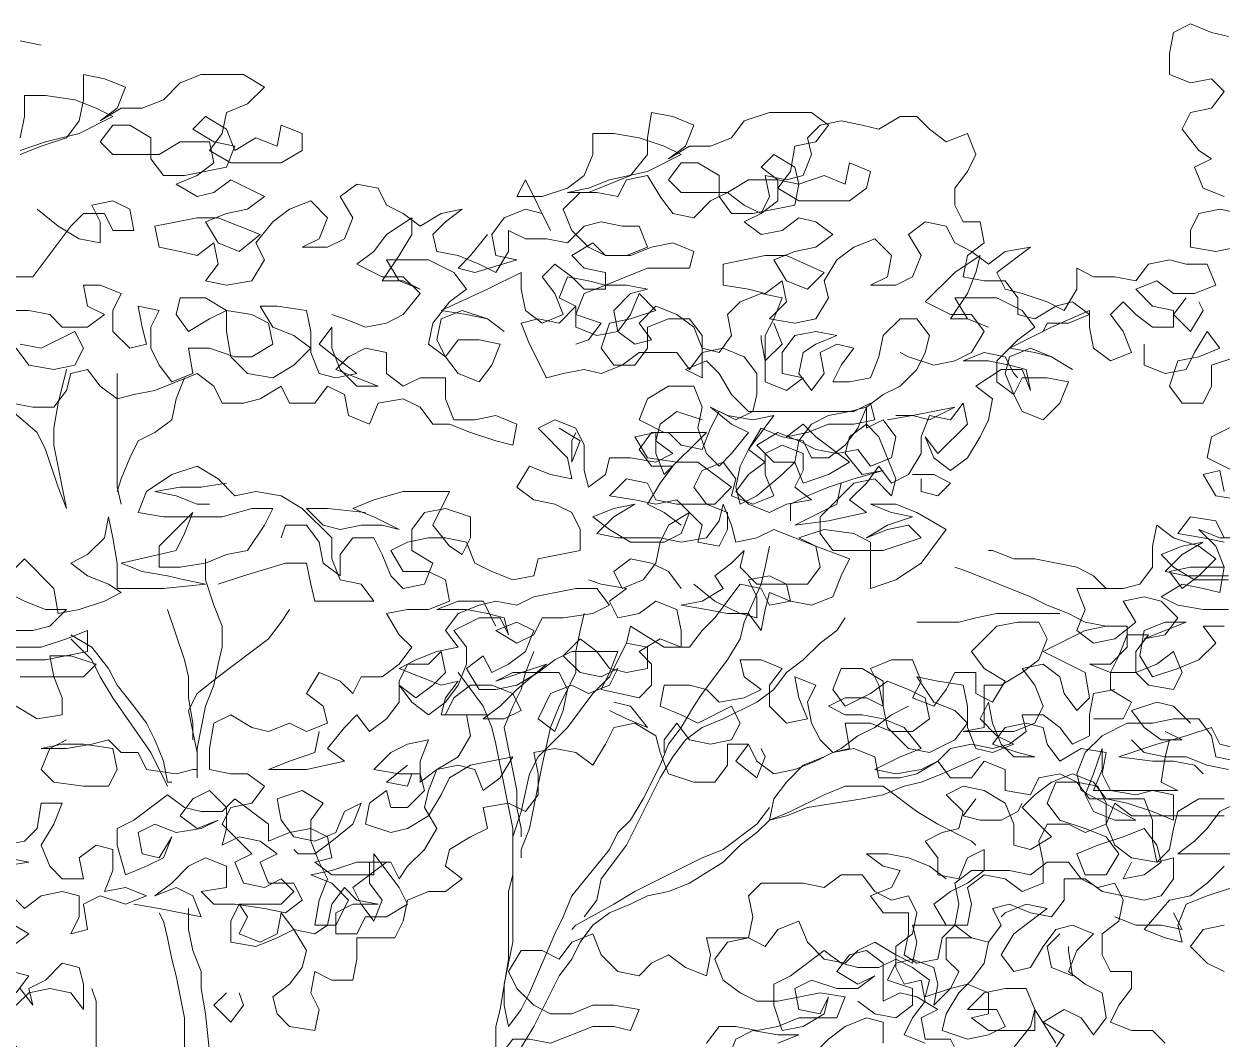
# Model space of a CAD drawing. Header units: millimetres. Extents: x 11446 to 37687, y -223 to 11932.
# Drawn here: x 21774 to 24808, y 8596 to 11165 of the extents above; entities that cross this region are included whole.
import ezdxf

# ---------------------------------------------------------------- set-up
doc = ezdxf.new("R2010")
doc.units = ezdxf.units.MM
doc.layers.add('A-VEG-___-___-EXI', color=250, linetype='Continuous', lineweight=25)

msp = doc.modelspace()

# ---------------------------------------------------------------- linework, layer by layer
at = {"layer": 'A-VEG-___-___-EXI', "color": 28, "lineweight": 15, "flags": 128}
for points in [[(24823.9, 11133), (24781.3, 11143.6), (24728, 11164.9), (24685.3, 11143.6), (24674.7, 11090.3), (24674.7, 11037), (24728, 11015.7), (24781.3, 11026.4), (24813.3, 10994.4), (24781.3, 10951.7), (24728, 10941.1), (24706.7, 10898.4), (24749.3, 10845.1), (24781.3, 10823.8), (24738.6, 10802.5), (24760, 10749.2), (24813.3, 10727.9)], [(21817.8, 11111.6), (21764.5, 11122.3)], [(21764.5, 10834.5), (21817.8, 10855.8), (21881.8, 10877.1), (21913.8, 10919.8), (21924.4, 10973.1), (21924.4, 11037), (21977.7, 11026.4), (22031, 11005), (22009.7, 10951.7), (21967.1, 10919.8), (22020.4, 10951.7), (22073.7, 10951.7), (22127, 10973.1), (22169.6, 11015.7), (22222.9, 11037), (22329.5, 11037), (22382.8, 11005), (22340.2, 10962.4), (22286.9, 10941.1), (22276.2, 10887.8), (22244.2, 10845.1), (22297.5, 10813.2), (22425.4, 10813.2), (22478.7, 10845.1), (22478.7, 10887.8), (22425.4, 10909.1), (22414.8, 10855.8), (22361.5, 10877.1), (22308.2, 10845.1), (22286.9, 10898.4), (22233.6, 10930.4), (22201.6, 10898.4), (22254.9, 10866.5), (22308.2, 10855.8), (22286.9, 10802.5), (22180.3, 10781.2), (22127, 10781.2), (22095, 10823.8), (22095, 10877.1), (22041.7, 10909.1), (21999.1, 10909.1), (21967.1, 10866.5), (21999.1, 10834.5), (22116.3, 10834.5), (22169.6, 10866.5), (22244.2, 10866.5), (22254.9, 10813.2), (22212.2, 10781.2), (22159, 10759.9), (22212.2, 10727.9), (22254.9, 10738.5), (22297.5, 10770.5), (22382.8, 10727.9), (22340.2, 10695.9), (22286.9, 10685.2), (22233.6, 10663.9), (22265.6, 10610.6), (22318.8, 10589.3), (22372.1, 10631.9), (22265.6, 10674.6), (22212.2, 10674.6), (22105.6, 10653.3), (22116.3, 10600), (22169.6, 10589.3), (22212.2, 10578.6), (22254.9, 10610.6), (22265.6, 10557.3), (22233.6, 10514.7), (22286.9, 10504), (22350.8, 10514.7), (22382.8, 10568), (22361.5, 10610.6), (22404.1, 10663.9), (22446.8, 10695.9), (22500.1, 10717.2), (22542.7, 10674.6), (22521.4, 10621.3), (22478.7, 10600), (22542.7, 10600), (22585.3, 10621.3), (22606.7, 10674.6), (22574.7, 10727.9), (22617.3, 10759.9), (22670.6, 10749.2), (22691.9, 10706.6), (22734.6, 10685.2), (22777.2, 10653.3), (22830.5, 10685.2), (22883.8, 10695.9), (22841.2, 10663.9), (22809.2, 10631.9), (22819.9, 10589.3), (22873.2, 10578.6), (22926.5, 10557.3), (22969.1, 10536), (23001.1, 10589.3), (23001.1, 10642.6), (23043.7, 10621.3), (23097, 10621.3), (23150.3, 10610.6), (23193, 10653.3), (23235.6, 10663.9), (23288.9, 10653.3), (23331.5, 10653.3), (23352.9, 10600), (23299.6, 10578.6), (23246.3, 10578.6), (23214.3, 10610.6), (23161, 10578.6), (23193, 10546.7), (23246.3, 10536), (23246.3, 10493.4), (23193, 10493.4), (23161, 10525.3), (23118.3, 10557.3), (23086.4, 10525.3), (23118.3, 10482.7), (23139.7, 10429.4), (23086.4, 10408.1), (23043.7, 10440.1), (23033.1, 10493.4), (23033.1, 10536), (22947.8, 10493.4), (22830.5, 10440.1), (22894.5, 10429.4), (22947.8, 10418.7), (22990.4, 10386.8), (22947.8, 10418.7), (22883.8, 10440.1), (22830.5, 10418.7), (22819.9, 10365.4), (22841.2, 10322.8), (22873.2, 10365.4), (22926.5, 10365.4), (22979.8, 10354.8), (22958.4, 10301.5), (22926.5, 10258.8), (22873.2, 10280.2), (22841.2, 10322.8), (22798.5, 10354.8), (22809.2, 10408.1), (22851.8, 10461.4), (22894.5, 10493.4), (22862.5, 10536), (22798.5, 10568), (22691.9, 10568), (22723.9, 10514.7), (22777.2, 10493.4), (22734.6, 10514.7), (22681.3, 10514.7), (22723.9, 10578.6), (22755.9, 10631.9), (22755.9, 10674.6), (22691.9, 10631.9), (22660, 10589.3), (22617.3, 10557.3), (22681.3, 10525.3), (22734.6, 10525.3), (22777.2, 10482.7), (22734.6, 10429.4), (22691.9, 10408.1), (22638.6, 10397.4), (22585.3, 10418.7), (22553.4, 10429.4)], [(21764.5, 10877.1), (21775.2, 10930.4), (21775.2, 10983.7), (21828.5, 10983.7), (21903.1, 10973.1), (21956.4, 10951.7), (21999.1, 10930.4), (21913.8, 10887.8), (21828.5, 10866.5), (21764.5, 10845.1)], [(22947.8, 10631.9), (22905.1, 10578.6), (22873.2, 10546.7), (22915.8, 10536), (23022.4, 10568), (22969.1, 10578.6), (22958.4, 10631.9), (22990.4, 10674.6), (23043.7, 10695.9), (23086.4, 10685.2), (23107.7, 10642.6), (23043.7, 10770.5), (23022.4, 10727.9), (23086.4, 10727.9), (23150.3, 10749.2), (23193, 10781.2), (23214.3, 10834.5), (23214.3, 10887.8), (23267.6, 10887.8), (23331.5, 10877.1), (23395.5, 10855.8), (23438.1, 10834.5), (23352.9, 10791.8), (23256.9, 10770.5), (23203.6, 10749.2), (23150.3, 10738.5), (23203.6, 10738.5), (23310.2, 10781.2), (23352.9, 10834.5), (23352.9, 10877.1), (23363.5, 10941.1), (23416.8, 10930.4), (23470.1, 10909.1), (23448.8, 10855.8), (23406.2, 10823.8), (23459.5, 10855.8), (23512.8, 10855.8), (23566.1, 10877.1), (23598, 10919.8), (23662, 10941.1), (23768.6, 10941.1), (23811.2, 10909.1), (23779.3, 10866.5), (23726, 10855.8), (23715.3, 10791.8), (23683.3, 10749.2), (23736.6, 10717.2), (23864.5, 10717.2), (23907.2, 10749.2), (23917.8, 10791.8), (23864.5, 10813.2), (23853.9, 10759.9), (23800.6, 10781.2), (23736.6, 10759.9), (23726, 10802.5), (23672.7, 10834.5), (23640.7, 10802.5), (23683.3, 10770.5), (23736.6, 10759.9), (23726, 10706.6), (23619.4, 10685.2), (23566.1, 10685.2), (23534.1, 10727.9), (23534.1, 10781.2), (23480.8, 10813.2), (23438.1, 10813.2), (23406.2, 10770.5), (23438.1, 10738.5), (23555.4, 10738.5), (23608.7, 10770.5), (23683.3, 10770.5), (23683.3, 10717.2), (23640.7, 10685.2), (23598, 10663.9), (23640.7, 10631.9), (23694, 10642.6), (23736.6, 10674.6), (23779.3, 10663.9), (23821.9, 10631.9), (23779.3, 10600), (23726, 10589.3), (23672.7, 10568), (23704.6, 10514.7), (23757.9, 10493.4), (23800.6, 10536), (23704.6, 10578.6), (23651.3, 10578.6), (23544.7, 10557.3), (23544.7, 10504), (23608.7, 10493.4), (23651.3, 10482.7), (23694, 10514.7), (23704.6, 10461.4), (23662, 10418.7), (23726, 10408.1), (23779.3, 10418.7), (23811.2, 10472), (23800.6, 10514.7), (23832.6, 10568), (23875.2, 10600), (23928.5, 10621.3), (23971.1, 10578.6), (23960.5, 10525.3), (23917.8, 10504), (23981.8, 10504), (24024.4, 10525.3), (24045.8, 10578.6), (24013.8, 10631.9), (24056.4, 10663.9), (24109.7, 10653.3), (24131, 10610.6), (24173.7, 10589.3), (24216.3, 10557.3), (24258.9, 10589.3), (24322.9, 10600), (24237.6, 10536), (24258.9, 10493.4), (24301.6, 10482.7), (24365.5, 10461.4), (24408.2, 10440.1), (24440.2, 10493.4), (24440.2, 10546.7), (24482.8, 10525.3), (24536.1, 10525.3), (24589.4, 10514.7), (24621.4, 10557.3), (24674.7, 10568), (24717.3, 10557.3), (24770.6, 10557.3), (24791.9, 10504), (24738.6, 10482.7), (24685.3, 10482.7), (24642.7, 10514.7), (24589.4, 10493.4), (24632, 10450.7), (24685.3, 10440.1), (24685.3, 10397.4), (24632, 10397.4), (24589.4, 10429.4), (24557.4, 10461.4), (24525.4, 10429.4), (24557.4, 10386.8), (24578.7, 10333.5), (24525.4, 10312.1), (24482.8, 10344.1), (24472.1, 10397.4), (24472.1, 10440.1), (24376.2, 10397.4), (24269.6, 10344.1), (24333.6, 10333.5), (24376.2, 10322.8), (24429.5, 10290.8), (24376.2, 10322.8), (24322.9, 10344.1), (24269.6, 10322.8), (24258.9, 10280.2), (24280.3, 10226.9), (24301.6, 10269.5), (24365.5, 10269.5), (24418.9, 10258.8), (24397.5, 10205.5), (24354.9, 10162.9), (24301.6, 10184.2), (24280.3, 10226.9), (24237.6, 10258.8), (24237.6, 10312.1), (24290.9, 10365.4), (24333.6, 10397.4), (24301.6, 10440.1), (24237.6, 10472), (24131, 10472), (24163, 10418.7), (24216.3, 10397.4), (24163, 10418.7), (24120.4, 10418.7), (24163, 10482.7), (24184.3, 10536), (24195, 10578.6), (24131, 10536), (24056.4, 10461.4), (24120.4, 10429.4), (24173.7, 10429.4), (24205.7, 10386.8), (24173.7, 10333.5), (24131, 10312.1), (24077.7, 10301.5), (24013.8, 10322.8), (23992.5, 10333.5)], [(23438.1, 9896.4), (23395.5, 9928.4), (23352.9, 9949.7), (23384.8, 10003), (23416.8, 10045.6), (23363.5, 10045.6), (23331.5, 10088.3), (23363.5, 10130.9), (23406.2, 10130.9), (23438.1, 10098.9), (23491.4, 10088.3), (23512.8, 10141.6), (23534.1, 10184.2), (23576.7, 10162.9), (23619.4, 10184.2), (23630, 10226.9), (23630, 10280.2), (23598, 10322.8), (23544.7, 10344.1), (23491.4, 10333.5), (23459.5, 10290.8), (23427.5, 10333.5), (23331.5, 10333.5), (23288.9, 10301.5), (23235.6, 10280.2), (23193, 10290.8), (23139.7, 10280.2), (23097, 10269.5), (23054.4, 10354.8), (23033.1, 10408.1), (23075.7, 10418.7), (23129, 10408.1), (23171.6, 10450.7), (23129, 10472), (23150.3, 10525.3), (23203.6, 10514.7), (23246.3, 10504), (23352.9, 10546.7), (23459.5, 10546.7), (23470.1, 10589.3), (23416.8, 10610.6), (23363.5, 10600), (23310.2, 10578.6), (23246.3, 10578.6), (23203.6, 10600), (23161, 10642.6), (23139.7, 10695.9), (23182.3, 10738.5), (23224.9, 10738.5), (23278.2, 10727.9), (23299.6, 10770.5), (23352.9, 10781.2), (23384.8, 10727.9), (23416.8, 10685.2), (23470.1, 10674.6), (23512.8, 10717.2), (23555.4, 10738.5), (23598, 10706.6), (23640.7, 10685.2), (23662, 10727.9), (23651.3, 10781.2), (23704.6, 10770.5), (23747.3, 10781.2), (23768.6, 10834.5), (23757.9, 10877.1), (23789.9, 10909.1), (23843.2, 10919.8), (23896.5, 10909.1), (23939.2, 10898.4), (23992.5, 10930.4), (24035.1, 10930.4), (24067.1, 10898.4), (24109.7, 10866.5), (24163, 10887.8), (24184.3, 10834.5), (24163, 10791.8), (24131, 10749.2), (24131, 10706.6), (24152.4, 10663.9), (24195, 10663.9), (24205.7, 10610.6), (24163, 10578.6), (24152.4, 10525.3), (24205.7, 10514.7), (24258.9, 10514.7), (24290.9, 10472), (24290.9, 10429.4), (24333.6, 10418.7), (24386.9, 10450.7), (24429.5, 10461.4), (24472.1, 10429.4), (24418.9, 10408.1), (24365.5, 10408.1), (24354.9, 10386.8)], [(21807.2, 10695.9), (21860.5, 10653.3), (21913.8, 10621.3), (21967.1, 10610.6), (21967.1, 10663.9), (21945.8, 10706.6), (21999.1, 10717.2), (22041.7, 10695.9), (22052.4, 10642.6), (21999.1, 10642.6), (21977.7, 10685.2), (21924.4, 10685.2), (21892.5, 10653.3), (21796.5, 10525.3), (21732.6, 10525.3)], [(24855.9, 10685.2), (24802.6, 10695.9), (24749.3, 10685.2), (24728, 10642.6), (24728, 10600), (24791.9, 10589.3), (24845.2, 10600)], [(21743.2, 10205.5), (21796.5, 10194.9), (21849.8, 10194.9), (21881.8, 10237.5), (21892.5, 10280.2), (21935.1, 10290.8), (21967.1, 10248.2), (22009.7, 10216.2), (22052.4, 10226.9), (22105.6, 10237.5), (22212.2, 10280.2), (22254.9, 10248.2), (22276.2, 10205.5), (22329.5, 10205.5), (22372.1, 10216.2), (22425.4, 10248.2), (22446.8, 10205.5), (22510.7, 10205.5), (22542.7, 10248.2), (22585.3, 10226.9), (22596, 10173.6), (22649.3, 10152.2), (22670.6, 10205.5), (22734.6, 10216.2), (22777.2, 10194.9), (22809.2, 10152.2), (22851.8, 10152.2), (22905.1, 10130.9), (22969.1, 10109.6), (23011.7, 10098.9), (23022.4, 10152.2), (22969.1, 10173.6), (22915.8, 10162.9), (22862.5, 10162.9), (22841.2, 10216.2), (22841.2, 10269.5), (22777.2, 10269.5), (22734.6, 10248.2), (22691.9, 10280.2), (22691.9, 10333.5), (22638.6, 10344.1), (22596, 10322.8), (22564, 10290.8), (22670.6, 10248.2), (22617.3, 10248.2), (22574.7, 10290.8), (22553.4, 10344.1), (22553.4, 10397.4), (22521.4, 10354.8), (22574.7, 10312.1), (22617.3, 10280.2), (22564, 10269.5), (22521.4, 10280.2), (22500.1, 10333.5), (22500.1, 10386.8), (22489.4, 10440.1), (22414.8, 10450.7), (22372.1, 10450.7), (22404.1, 10397.4), (22457.4, 10376.1), (22500.1, 10344.1), (22457.4, 10301.5), (22404.1, 10269.5), (22340.2, 10280.2), (22297.5, 10322.8), (22286.9, 10386.8), (22286.9, 10440.1), (22233.6, 10472), (22169.6, 10472), (22159, 10429.4), (22190.9, 10386.8), (22244.2, 10418.7), (22286.9, 10440.1), (22350.8, 10429.4), (22393.5, 10408.1), (22404.1, 10354.8), (22350.8, 10322.8), (22308.2, 10322.8), (22244.2, 10344.1), (22190.9, 10344.1), (22201.6, 10280.2), (22148.3, 10258.8), (22116.3, 10301.5), (22095, 10344.1), (22095, 10397.4), (22116.3, 10440.1), (22063, 10450.7), (22073.7, 10397.4), (22084.3, 10354.8), (22041.7, 10344.1), (21999.1, 10386.8), (21999.1, 10440.1), (22020.4, 10482.7), (21967.1, 10504), (21924.4, 10504), (21935.1, 10450.7), (21977.7, 10429.4), (21935.1, 10397.4), (21871.1, 10397.4), (21839.2, 10429.4), (21785.9, 10440.1), (21721.9, 10440.1)], [(23438.1, 9736.5), (23406.2, 9779.2), (23363.5, 9800.5), (23310.2, 9811.1), (23267.6, 9779.2), (23288.9, 9736.5), (23342.2, 9757.8), (23374.2, 9800.5), (23384.8, 9853.8), (23406.2, 9896.4), (23459.5, 9928.4), (23491.4, 9896.4), (23480.8, 9853.8), (23534.1, 9843.1), (23555.4, 9885.7), (23555.4, 9928.4), (23502.1, 9949.7), (23470.1, 9992.3), (23491.4, 10035), (23544.7, 10056.3), (23576.7, 10013.7), (23566.1, 9971), (23619.4, 9949.7), (23672.7, 9971), (23651.3, 10024.3), (23651.3, 10077.6), (23694, 10098.9), (23747.3, 10077.6), (23747.3, 10035), (23726, 9992.3), (23768.6, 9960.4), (23704.6, 9949.7), (23662, 9928.4), (23608.7, 9949.7), (23576.7, 9981.7), (23608.7, 10024.3), (23651.3, 10056.3), (23608.7, 10088.3), (23640.7, 10141.6), (23694, 10120.3), (23747.3, 10109.6), (23768.6, 10067), (23811.2, 10067), (23853.9, 10098.9), (23885.9, 10141.6), (23907.2, 10194.9), (23864.5, 10184.2), (23811.2, 10173.6), (23768.6, 10152.2), (23736.6, 10109.6), (23779.3, 10088.3), (23832.6, 10077.6), (23885.9, 10088.3), (23917.8, 10045.6), (23971.1, 10067), (23981.8, 10120.3), (23949.8, 10162.9), (23907.2, 10141.6), (23907.2, 10194.9), (23949.8, 10226.9), (23992.5, 10248.2), (24035.1, 10290.8), (24056.4, 10333.5), (24067.1, 10376.1), (24035.1, 10418.7), (23992.5, 10418.7), (23949.8, 10376.1), (23939.2, 10322.8), (23917.8, 10269.5), (23864.5, 10258.8), (23821.9, 10258.8), (23843.2, 10301.5), (23875.2, 10344.1), (23832.6, 10354.8), (23789.9, 10333.5), (23800.6, 10280.2), (23768.6, 10237.5), (23736.6, 10280.2), (23747.3, 10333.5), (23779.3, 10354.8), (23832.6, 10376.1), (23779.3, 10386.8), (23726, 10376.1), (23694, 10333.5), (23694, 10280.2), (23747.3, 10269.5), (23704.6, 10237.5), (23651.3, 10258.8), (23651.3, 10376.1), (23672.7, 10418.7), (23694, 10472), (23640.7, 10482.7), (23587.4, 10461.4), (23555.4, 10429.4), (23566.1, 10376.1), (23534.1, 10333.5), (23491.4, 10344.1), (23470.1, 10397.4), (23427.5, 10429.4), (23374.2, 10450.7), (23331.5, 10408.1), (23363.5, 10365.4), (23320.9, 10354.8), (23278.2, 10386.8), (23267.6, 10440.1), (23310.2, 10482.7), (23352.9, 10493.4), (23299.6, 10504), (23246.3, 10504), (23193, 10482.7), (23171.6, 10429.4), (23235.6, 10408.1), (23203.6, 10365.4), (23171.6, 10354.8)], [(23171.6, 10450.7), (23171.6, 10397.4), (23224.9, 10376.1), (23278.2, 10386.8), (23310.2, 10429.4), (23331.5, 10482.7), (23374.2, 10440.1), (23310.2, 10418.7), (23256.9, 10408.1), (23235.6, 10344.1), (23267.6, 10301.5), (23320.9, 10301.5), (23352.9, 10344.1), (23352.9, 10397.4), (23406.2, 10418.7), (23459.5, 10418.7), (23491.4, 10376.1), (23491.4, 10269.5), (23448.8, 10290.8), (23502.1, 10312.1), (23534.1, 10280.2), (23566.1, 10226.9), (23608.7, 10184.2), (23875.2, 10184.2), (23917.8, 10205.5), (23928.5, 10162.9), (23875.2, 10152.2), (23811.2, 10152.2), (23757.9, 10130.9), (23704.6, 10120.3), (23747.3, 10152.2), (23779.3, 10120.3), (23864.5, 10056.3), (23811.2, 10024.3), (23747.3, 10003), (23726, 10056.3), (23736.6, 10109.6), (23683.3, 10130.9), (23630, 10098.9), (23672.7, 10056.3), (23726, 10056.3), (23694, 10024.3), (23630, 9971), (23587.4, 9949.7), (23576.7, 9992.3), (23587.4, 10045.6), (23608.7, 10088.3), (23672.7, 10173.6), (23619.4, 10162.9), (23555.4, 10173.6), (23512.8, 10194.9), (23566.1, 10152.2), (23608.7, 10130.9), (23566.1, 10077.6), (23534.1, 10045.6), (23502.1, 10077.6), (23480.8, 10141.6), (23491.4, 10194.9), (23470.1, 10248.2), (23406.2, 10248.2), (23352.9, 10216.2), (23331.5, 10162.9), (23395.5, 10130.9), (23502.1, 10130.9), (23395.5, 10024.3), (23374.2, 10077.6), (23374.2, 10130.9), (23320.9, 10120.3), (23352.9, 10067), (23427.5, 10056.3), (23480.8, 10056.3), (23566.1, 9992.3), (23523.4, 9949.7), (23427.5, 9949.7), (23374.2, 9960.4), (23352.9, 10003), (23299.6, 10013.7), (23256.9, 9971), (23320.9, 9960.4), (23374.2, 9949.7), (23427.5, 9960.4), (23459.5, 9928.4), (23438.1, 9875.1), (23395.5, 9853.8), (23310.2, 9853.8), (23256.9, 9885.7), (23214.3, 9917.7), (23267.6, 9939), (23320.9, 9949.7), (23267.6, 9917.7), (23224.9, 9875.1), (23278.2, 9864.4), (23384.8, 9864.4), (23438.1, 9853.8), (23502.1, 9864.4), (23534.1, 9907.1), (23544.7, 9949.7), (23566.1, 9896.4), (23576.7, 9853.8), (23630, 9864.4), (23672.7, 9885.7), (23779.3, 9843.1), (23789.9, 9789.8), (23757.9, 9747.2), (23630, 9747.2), (23587.4, 9789.8), (23598, 9832.4), (23566.1, 9800.5), (23523.4, 9768.5), (23544.7, 9736.5), (23491.4, 9704.5), (23438.1, 9693.9), (23502.1, 9683.2), (23555.4, 9672.6), (23608.7, 9672.6), (23640.7, 9629.9), (23651.3, 9683.2), (23662, 9725.9), (23715.3, 9704.5), (23768.6, 9693.9), (23821.9, 9715.2), (23843.2, 9768.5), (23864.5, 9811.1), (23779.3, 9843.1), (23736.6, 9864.4), (23800.6, 9885.7), (23875.2, 9875.1), (23917.8, 9853.8), (23917.8, 9736.5), (23981.8, 9757.8), (24045.8, 9800.5), (24109.7, 9885.7), (24035.1, 9928.4), (23981.8, 9949.7), (23917.8, 9949.7), (23971.1, 9928.4), (24024.4, 9917.7), (23960.5, 9896.4), (23907.2, 9864.4), (23960.5, 9885.7), (24013.8, 9896.4), (24045.8, 9864.4), (23949.8, 9832.4), (23821.9, 9832.4), (23789.9, 9875.1), (23789.9, 9917.7), (23875.2, 10003), (23928.5, 10013.7), (23971.1, 9971), (23981.8, 10013.7), (23939.2, 10120.3), (23907.2, 10152.2), (23864.5, 10120.3), (23853.9, 10077.6), (23896.5, 10024.3), (23949.8, 10035), (23875.2, 10013.7), (23811.2, 9992.3), (23757.9, 9971), (23715.3, 9949.7), (23715.3, 9907.1)], [(24717.3, 10472), (24685.3, 10429.4), (24728, 10386.8), (24760, 10440.1), (24749.3, 10461.4)], [(23672.7, 10408.1), (23694, 10354.8), (23651.3, 10312.1), (23640.7, 10365.4), (23640.7, 10376.1)], [(21764.5, 10354.8), (21817.8, 10344.1), (21903.1, 10386.8), (21924.4, 10344.1), (21903.1, 10301.5), (21849.8, 10290.8), (21785.9, 10301.5), (21753.9, 10344.1)], [(24610.7, 10354.8), (24610.7, 10301.5), (24664, 10280.2), (24717.3, 10290.8), (24738.6, 10333.5), (24770.6, 10386.8), (24802.6, 10344.1), (24749.3, 10322.8), (24696, 10312.1), (24674.7, 10248.2), (24706.7, 10205.5), (24760, 10205.5), (24781.3, 10248.2), (24781.3, 10301.5), (24845.2, 10322.8)], [(23843.2, 10003), (23832.6, 9949.7), (23726, 9896.4), (23811.2, 9907.1), (23907.2, 9928.4), (23864.5, 9960.4), (23907.2, 10003), (23939.2, 10045.6), (23971.1, 10003), (24013.8, 10024.3), (24045.8, 10077.6), (24045.8, 10120.3), (24067.1, 10173.6), (24120.4, 10162.9), (24152.4, 10205.5), (24163, 10152.2), (24088.4, 10077.6), (24056.4, 10120.3), (24077.7, 10067), (24120.4, 10035), (24163, 10067), (24195, 10120.3), (24216.3, 10162.9), (24227, 10216.2), (24184.3, 10248.2), (24248.3, 10290.8), (24301.6, 10290.8), (24322.9, 10237.5), (24312.3, 10290.8), (24269.6, 10301.5), (24216.3, 10312.1), (24152.4, 10312.1), (24205.7, 10333.5), (24258.9, 10322.8), (24280.3, 10280.2), (24290.9, 10269.5)], [(21647.3, 10269.5), (21689.9, 10226.9), (21732.6, 10194.9), (21807.2, 10130.9), (21828.5, 10088.3), (21860.5, 9992.3), (21881.8, 9939), (21849.8, 10098.9), (21849.8, 10141.6), (21860.5, 10205.5), (21881.8, 10290.8)], [(22009.7, 10280.2), (22009.7, 9992.3), (22020.4, 9949.7)], [(22180.3, 10269.5), (22159, 10216.2), (22148.3, 10162.9), (22105.6, 10130.9), (22063, 10109.6), (22041.7, 10067), (22020.4, 10013.7), (22009.7, 9981.7)], [(23960.5, 10162.9), (24024.4, 10173.6), (24131, 10194.9), (24067.1, 10162.9), (24024.4, 10173.6), (23981.8, 10173.6)], [(23491.4, 10162.9), (23427.5, 10184.2), (23384.8, 10152.2), (23374.2, 10109.6), (23416.8, 10077.6), (23374.2, 10056.3), (23310.2, 10067), (23256.9, 10067), (23246.3, 10024.3), (23203.6, 9992.3), (23193, 10035), (23193, 10098.9), (23171.6, 10141.6), (23118.3, 10162.9), (23075.7, 10141.6), (23150.3, 10067), (23161, 10013.7), (23107.7, 10024.3), (23054.4, 10045.6), (23022.4, 9992.3), (23065, 9960.4), (23118.3, 9949.7), (23161, 9928.4), (23182.3, 9885.7), (23182.3, 9832.4), (23075.7, 9811.1), (23065, 9768.5), (23011.7, 9757.8), (22958.4, 9779.2), (22915.8, 9800.5), (22894.5, 9853.8), (22841.2, 9864.4), (22798.5, 9864.4), (22745.2, 9853.8), (22702.6, 9832.4), (22734.6, 9779.2), (22798.5, 9779.2), (22841.2, 9757.8), (22851.8, 9704.5), (22798.5, 9683.2), (22745.2, 9683.2), (22691.9, 9672.6), (22723.9, 9619.3), (22755.9, 9587.3), (22723.9, 9544.6), (22681.3, 9512.7), (22628, 9512.7), (22606.7, 9470), (22574.7, 9502), (22521.4, 9523.3), (22489.4, 9470), (22532, 9438), (22542.7, 9395.4), (22489.4, 9374.1), (22446.8, 9395.4), (22393.5, 9374.1), (22350.8, 9384.7), (22297.5, 9416.7), (22254.9, 9395.4), (22244.2, 9331.4), (22244.2, 9278.1), (22297.5, 9267.5), (22340.2, 9267.5), (22382.8, 9235.5), (22350.8, 9192.9), (22297.5, 9182.2), (22276.2, 9139.6), (22350.8, 9064.9), (22308.2, 9043.6), (22329.5, 8990.3), (22382.8, 8979.7), (22425.4, 9001), (22457.4, 8969), (22425.4, 8937), (22318.8, 8937), (22297.5, 8894.4), (22297.5, 8841.1), (22361.5, 8830.4), (22414.8, 8851.7), (22457.4, 8873.1), (22489.4, 8819.8), (22478.7, 8777.1), (22446.8, 8734.5), (22404.1, 8702.5), (22414.8, 8659.9), (22446.8, 8627.9), (22510.7, 8617.2), (22521.4, 8670.5), (22500.1, 8713.2), (22510.7, 8766.5), (22553.4, 8745.1), (22606.7, 8745.1), (22617.3, 8798.4), (22617.3, 8851.7), (22713.3, 8851.7), (22734.6, 8894.4), (22745.2, 8947.7), (22798.5, 8969), (22841.2, 8969), (22883.8, 9001), (22841.2, 9033), (22851.8, 9075.6), (22905.1, 9107.6), (22947.8, 9128.9), (22937.1, 9182.2), (23001.1, 9192.9), (23043.7, 9171.5), (23075.7, 9214.2), (23075.7, 9267.5), (23065, 9320.8), (23118.3, 9331.4), (23171.6, 9320.8), (23214.3, 9288.8), (23246.3, 9342.1), (23267.6, 9384.7), (23320.9, 9395.4), (23374.2, 9363.4), (23384.8, 9320.8), (23406.2, 9267.5), (23470.1, 9246.2), (23523.4, 9246.2), (23555.4, 9288.8), (23555.4, 9342.1), (23608.7, 9342.1), (23630, 9299.5), (23672.7, 9267.5), (23726, 9278.1), (23779.3, 9299.5), (23821.9, 9320.8), (23875.2, 9331.4), (23928.5, 9310.1), (23939.2, 9256.8), (23992.5, 9256.8), (24035.1, 9267.5), (24088.4, 9299.5), (24120.4, 9256.8), (24173.7, 9256.8), (24205.7, 9299.5), (24258.9, 9278.1), (24258.9, 9224.8), (24322.9, 9214.2), (24344.2, 9256.8), (24397.5, 9267.5), (24440.2, 9246.2), (24472.1, 9203.5), (24514.8, 9203.5), (24568.1, 9192.9), (24632, 9171.5), (24685.3, 9150.2), (24685.3, 9214.2), (24632, 9224.8), (24589.4, 9214.2), (24525.4, 9224.8), (24504.1, 9267.5), (24514.8, 9320.8), (24450.8, 9331.4), (24397.5, 9299.5), (24365.5, 9342.1), (24354.9, 9384.7), (24312.3, 9395.4), (24258.9, 9384.7), (24227, 9342.1), (24290.9, 9320.8), (24333.6, 9310.1), (24280.3, 9310.1), (24248.3, 9342.1), (24227, 9395.4), (24216.3, 9448.7), (24195, 9406.1), (24237.6, 9363.4), (24280.3, 9342.1), (24227, 9320.8), (24184.3, 9331.4), (24163, 9384.7), (24163, 9438), (24152.4, 9491.3), (24088.4, 9502), (24035.1, 9512.7), (24077.7, 9448.7), (24131, 9427.4), (24163, 9395.4), (24131, 9352.8), (24067.1, 9320.8), (24013.8, 9331.4), (23960.5, 9384.7), (23949.8, 9438), (23949.8, 9502), (23896.5, 9534), (23843.2, 9534), (23821.9, 9480.7), (23853.9, 9438), (23917.8, 9470), (23960.5, 9502), (24013.8, 9480.7), (24056.4, 9459.4), (24067.1, 9406.1), (24024.4, 9374.1), (23971.1, 9374.1), (23917.8, 9395.4), (23853.9, 9395.4), (23864.5, 9331.4), (23821.9, 9320.8), (23789.9, 9352.8), (23768.6, 9395.4), (23757.9, 9448.7), (23779.3, 9491.3), (23726, 9512.7), (23736.6, 9459.4), (23757.9, 9406.1), (23704.6, 9395.4), (23662, 9438), (23662, 9491.3), (23694, 9534), (23640.7, 9555.3), (23587.4, 9555.3), (23598, 9512.7), (23640.7, 9480.7), (23598, 9459.4), (23534.1, 9448.7), (23502.1, 9480.7), (23459.5, 9491.3), (23395.5, 9491.3), (23384.8, 9438), (23438.1, 9416.7), (23480.8, 9395.4), (23566.1, 9438), (23587.4, 9395.4), (23566.1, 9352.8), (23512.8, 9342.1), (23459.5, 9352.8), (23427.5, 9395.4), (23395.5, 9352.8), (23395.5, 9320.8)], [(23129, 10141.6), (23182.3, 10109.6), (23161, 10056.3), (23161, 10109.6), (23171.6, 10130.9)], [(24845.2, 10152.2), (24781.3, 10120.3), (24770.6, 10067), (24834.6, 10035)], [(22265.6, 9747.2), (22329.5, 9768.5), (22436.1, 9800.5), (22489.4, 9800.5), (22500.1, 9747.2), (22510.7, 9704.5), (22660, 9704.5), (22628, 9747.2), (22574.7, 9757.8), (22553.4, 9811.1), (22553.4, 9864.4), (22478.7, 9939), (22425.4, 9971), (22361.5, 9981.7), (22308.2, 9971), (22265.6, 10013.7), (22212.2, 10045.6), (22148.3, 10024.3), (22084.3, 9981.7), (22063, 9928.4), (22127, 9917.7), (22276.2, 9917.7), (22350.8, 9939), (22404.1, 9939), (22382.8, 9896.4), (22340.2, 9832.4), (22286.9, 9821.8), (22233.6, 9800.5), (22169.6, 9789.8), (22116.3, 9789.8), (22116.3, 9843.1), (22201.6, 9928.4), (22180.3, 9875.1), (22159, 9832.4), (22116.3, 9821.8), (22020.4, 9800.5), (22073.7, 9779.2), (22137.6, 9768.5), (22180.3, 9757.8), (22233.6, 9747.2), (22127, 9736.5), (22009.7, 9736.5), (22009.7, 9800.5), (21999.1, 9864.4), (21988.4, 9917.7), (21977.7, 9864.4), (21935.1, 9821.8), (21892.5, 9800.5), (21935.1, 9768.5), (21988.4, 9747.2), (22020.4, 9725.9), (21977.7, 9704.5), (21913.8, 9683.2), (21860.5, 9672.6), (21849.8, 9736.5), (21775.2, 9811.1), (21732.6, 9768.5)], [(24024.4, 10024.3), (24077.7, 10024.3), (24120.4, 10003), (24088.4, 9971), (24045.8, 9981.7), (24045.8, 10013.7)], [(24813.3, 9981.7), (24802.6, 10035), (24760, 10024.3), (24791.9, 9971), (24855.9, 9960.4)], [(22286.9, 10003), (22222.9, 9992.3), (22169.6, 9992.3), (22105.6, 9981.7), (22159, 9971), (22212.2, 9949.7), (22244.2, 9949.7)], [(22638.6, 9928.4), (22542.7, 9939), (22489.4, 9939), (22532, 9896.4), (22574.7, 9885.7), (22628, 9896.4), (22681.3, 9896.4), (22723.9, 9885.7), (22660, 9917.7), (22606.7, 9939), (22660, 9960.4), (22734.6, 9981.7), (22851.8, 9981.7), (22809.2, 9896.4), (22851.8, 9843.1), (22883.8, 9821.8), (22905.1, 9864.4), (22905.1, 9917.7), (22841.2, 9939), (22787.9, 9928.4), (22755.9, 9885.7), (22755.9, 9832.4), (22809.2, 9800.5), (22787.9, 9747.2), (22734.6, 9736.5), (22702.6, 9768.5), (22681.3, 9821.8), (22660, 9864.4), (22606.7, 9864.4), (22574.7, 9821.8), (22574.7, 9768.5), (22532, 9800.5), (22521.4, 9853.8), (22489.4, 9896.4), (22436.1, 9896.4), (22425.4, 9864.4)], [(24813.3, 9640.6), (24760, 9640.6), (24791.9, 9597.9), (24749.3, 9555.3), (24696, 9534), (24632, 9512.7), (24600.1, 9566), (24610.7, 9629.9), (24664, 9651.2), (24717.3, 9651.2), (24610.7, 9608.6), (24664, 9619.3), (24696, 9661.9), (24653.4, 9704.5), (24610.7, 9715.2), (24557.4, 9704.5), (24589.4, 9651.2), (24536.1, 9608.6), (24482.8, 9597.9), (24440.2, 9629.9), (24461.5, 9683.2), (24440.2, 9736.5), (24557.4, 9736.5), (24600.1, 9747.2), (24632, 9789.8), (24632, 9843.1), (24642.7, 9896.4), (24685.3, 9864.4), (24749.3, 9843.1), (24791.9, 9811.1), (24749.3, 9768.5), (24706.7, 9736.5), (24674.7, 9779.2), (24728, 9789.8), (24813.3, 9789.8)], [(24813.3, 9864.4), (24791.9, 9907.1), (24728, 9917.7), (24696, 9875.1), (24760, 9864.4), (24813.3, 9853.8)], [(24823.9, 9683.2), (24760, 9683.2), (24696, 9693.9), (24653.4, 9715.2), (24706.7, 9747.2), (24760, 9736.5), (24802.6, 9725.9), (24813.3, 9789.8), (24791.9, 9843.1), (24749.3, 9885.7), (24802.6, 9864.4), (24855.9, 9864.4)], [(23662, 9843.1), (23651.3, 9789.8), (23640.7, 9747.2), (23598, 9651.2), (23587.4, 9608.6), (23555.4, 9555.3), (23491.4, 9470), (23470.1, 9438), (23438.1, 9384.7), (23406.2, 9342.1), (23384.8, 9288.8), (23342.2, 9203.5), (23310.2, 9150.2), (23278.2, 9118.2), (23256.9, 9075.6), (23161, 8958.3), (23139.7, 8905), (23118.3, 8862.4), (23054.4, 8713.2), (23033.1, 8670.5), (23001.1, 8627.9), (22990.4, 8681.2), (22990.4, 8734.5), (23011.7, 8841.1), (23011.7, 9107.6), (23033.1, 9171.5), (23054.4, 9267.5), (23075.7, 9310.1), (23150.3, 9384.7), (23214.3, 9470), (23256.9, 9512.7), (23299.6, 9597.9)], [(24514.8, 9736.5), (24482.8, 9768.5), (24440.2, 9789.8), (24333.6, 9811.1), (24280.3, 9811.1), (24227, 9832.4), (24216.3, 9832.4)], [(24823.9, 9757.8), (24738.6, 9757.8), (24685.3, 9789.8), (24653.4, 9821.8), (24706.7, 9843.1), (24760, 9853.8), (24706.7, 9821.8), (24664, 9779.2), (24717.3, 9768.5), (24823.9, 9768.5)], [(22233.6, 9811.1), (22233.6, 9757.8), (22254.9, 9693.9), (22276.2, 9640.6), (22276.2, 9587.3), (22265.6, 9544.6), (22254.9, 9491.3), (22233.6, 9438), (22212.2, 9331.4), (22212.2, 9256.8)], [(24514.8, 9640.6), (24461.5, 9651.2), (24418.9, 9672.6), (24365.5, 9693.9), (24322.9, 9715.2), (24163, 9779.2), (24131, 9789.8)], [(23470.1, 9747.2), (23523.4, 9704.5), (23587.4, 9672.6), (23630, 9661.9), (23630, 9715.2), (23608.7, 9757.8), (23662, 9768.5), (23704.6, 9747.2), (23715.3, 9704.5), (23662, 9693.9), (23640.7, 9736.5), (23587.4, 9747.2), (23523.4, 9661.9), (23491.4, 9629.9), (23459.5, 9587.3), (23395.5, 9587.3), (23310.2, 9640.6), (23299.6, 9597.9), (23352.9, 9587.3), (23352.9, 9534), (23299.6, 9523.3), (23256.9, 9534), (23224.9, 9576.6), (23182.3, 9608.6), (23139.7, 9566), (23182.3, 9523.3), (23235.6, 9512.7), (23278.2, 9534), (23256.9, 9491.3), (23203.6, 9470), (23161, 9491.3), (23107.7, 9470), (23075.7, 9406.1), (23118.3, 9374.1), (23139.7, 9427.4), (23150.3, 9480.7), (23129, 9523.3), (23011.7, 9523.3), (22969.1, 9502), (23097, 9544.6), (23022.4, 9480.7), (22979.8, 9438), (22937.1, 9406.1), (22990.4, 9406.1), (23033.1, 9427.4), (23011.7, 9470), (22958.4, 9491.3), (22905.1, 9491.3), (22862.5, 9459.4), (22841.2, 9416.7), (22894.5, 9416.7), (22905.1, 9363.4), (22873.2, 9310.1), (22819.9, 9278.1), (22777.2, 9246.2), (22777.2, 9299.5), (22798.5, 9352.8), (22745.2, 9342.1), (22702.6, 9320.8), (22660, 9278.1), (22723.9, 9267.5), (22777.2, 9267.5), (22787.9, 9224.8), (22745.2, 9182.2), (22702.6, 9182.2), (22691.9, 9224.8), (22649.3, 9192.9), (22638.6, 9139.6), (22702.6, 9118.2), (22745.2, 9128.9), (22798.5, 9160.9), (22830.5, 9214.2), (22851.8, 9256.8), (22905.1, 9288.8), (23011.7, 9310.1), (22979.8, 9256.8), (22937.1, 9224.8), (22915.8, 9278.1), (22873.2, 9288.8), (22819.9, 9278.1), (22798.5, 9224.8), (22787.9, 9182.2), (22819.9, 9128.9), (22787.9, 9075.6), (22745.2, 9033), (22723.9, 9001), (22702.6, 9043.6), (22649.3, 9043.6), (22649.3, 8990.3), (22681.3, 8947.7), (22660, 8894.4), (22628, 8937), (22606.7, 8979.7), (22691.9, 9043.6), (22617.3, 9043.6), (22553.4, 9022.3), (22500.1, 9011.6), (22553.4, 8990.3), (22596, 8947.7), (22564, 8883.7), (22510.7, 8883.7), (22521.4, 8947.7), (22542.7, 9001), (22521.4, 9043.6), (22500.1, 9096.9), (22500.1, 9150.2), (22532, 9192.9), (22478.7, 9224.8), (22414.8, 9203.5), (22425.4, 9150.2), (22457.4, 9107.6), (22510.7, 9096.9), (22564, 9118.2), (22585.3, 9171.5), (22628, 9192.9), (22606.7, 9139.6), (22553.4, 9096.9), (22510.7, 9064.9), (22468.1, 9064.9), (22457.4, 9075.6)], [(22947.8, 9416.7), (22830.5, 9416.7), (22841.2, 9459.4), (22873.2, 9502), (22830.5, 9491.3), (22723.9, 9534), (22766.6, 9555.3), (22819.9, 9576.6), (22873.2, 9587.3), (22841.2, 9629.9), (22873.2, 9672.6), (22926.5, 9693.9), (22969.1, 9704.5), (23022.4, 9693.9), (23065, 9715.2), (23171.6, 9736.5), (23224.9, 9736.5), (23256.9, 9693.9), (23214.3, 9672.6), (23139.7, 9661.9), (23086.4, 9661.9), (23065, 9619.3), (23022.4, 9597.9), (22969.1, 9629.9), (23022.4, 9651.2), (23065, 9629.9), (23043.7, 9576.6), (23001.1, 9544.6), (22958.4, 9523.3), (22937.1, 9566), (22894.5, 9534), (22926.5, 9480.7), (22969.1, 9480.7), (23022.4, 9491.3), (23075.7, 9523.3), (23118.3, 9555.3), (23161, 9576.6), (23278.2, 9576.6), (23256.9, 9523.3), (23235.6, 9480.7), (23331.5, 9459.4), (23363.5, 9491.3), (23363.5, 9544.6), (23331.5, 9576.6), (23384.8, 9608.6), (23438.1, 9587.3), (23438.1, 9629.9), (23427.5, 9683.2), (23374.2, 9704.5), (23331.5, 9672.6), (23278.2, 9661.9), (23256.9, 9704.5), (23299.6, 9736.5), (23235.6, 9747.2), (23203.6, 9757.8)], [(21732.6, 9725.9), (21775.2, 9704.5), (21828.5, 9683.2), (21881.8, 9683.2), (21839.2, 9640.6), (21796.5, 9629.9), (21743.2, 9629.9)], [(22137.6, 9683.2), (22180.3, 9555.3), (22190.9, 9512.7), (22190.9, 9459.4), (22201.6, 9395.4), (22201.6, 9352.8)], [(22212.2, 9320.8), (22190.9, 9427.4), (22212.2, 9470), (22265.6, 9512.7), (22393.5, 9608.6), (22425.4, 9651.2), (22446.8, 9683.2)], [(22521.4, 9374.1), (22510.7, 9320.8), (22446.8, 9299.5), (22393.5, 9278.1), (22489.4, 9278.1), (22585.3, 9299.5), (22542.7, 9331.4), (22585.3, 9384.7), (22617.3, 9416.7), (22649.3, 9374.1), (22691.9, 9406.1), (22723.9, 9448.7), (22723.9, 9502), (22745.2, 9544.6), (22798.5, 9544.6), (22830.5, 9576.6), (22841.2, 9523.3), (22809.2, 9491.3), (22766.6, 9459.4), (22723.9, 9491.3), (22755.9, 9448.7), (22798.5, 9416.7), (22841.2, 9448.7), (22873.2, 9491.3), (22894.5, 9544.6), (22894.5, 9587.3), (22862.5, 9629.9), (22926.5, 9661.9), (22979.8, 9661.9), (23001.1, 9619.3), (22990.4, 9661.9), (22947.8, 9672.6), (22894.5, 9683.2), (22819.9, 9683.2), (22873.2, 9704.5), (22937.1, 9704.5), (22969.1, 9640.6)], [(23193, 9672.6), (23182.3, 9629.9), (23171.6, 9576.6), (23171.6, 9523.3), (23129, 9438), (23107.7, 9384.7), (23086.4, 9288.8), (23054.4, 9128.9), (23033.1, 9075.6), (23033.1, 9054.3)], [(23193, 8905), (23224.9, 8947.7), (23235.6, 9001), (23299.6, 9086.3), (23384.8, 9256.8), (23416.8, 9310.1), (23448.8, 9352.8), (23491.4, 9384.7), (23544.7, 9406.1), (23630, 9448.7), (23672.7, 9480.7), (23704.6, 9523.3), (23747.3, 9555.3), (23789.9, 9597.9), (23832.6, 9629.9), (23853.9, 9661.9)], [(24536.1, 9480.7), (24482.8, 9470), (24472.1, 9416.7), (24472.1, 9363.4), (24429.5, 9342.1), (24397.5, 9384.7), (24354.9, 9416.7), (24301.6, 9416.7), (24312.3, 9374.1), (24269.6, 9342.1), (24227, 9331.4), (24173.7, 9342.1), (24120.4, 9331.4), (24088.4, 9299.5), (24045.8, 9278.1), (23981.8, 9267.5), (23928.5, 9278.1), (23992.5, 9310.1), (24045.8, 9331.4), (24003.1, 9384.7), (23949.8, 9406.1), (23896.5, 9416.7), (23853.9, 9416.7), (23811.2, 9438), (23853.9, 9459.4), (23907.2, 9459.4), (23949.8, 9438), (23939.2, 9491.3), (23917.8, 9534), (23971.1, 9555.3), (24024.4, 9555.3), (24045.8, 9502), (24024.4, 9459.4), (24077.7, 9438), (24109.7, 9480.7), (24131, 9523.3), (24184.3, 9523.3), (24184.3, 9470), (24227, 9448.7), (24258.9, 9502), (24205.7, 9534), (24173.7, 9576.6), (24237.6, 9640.6), (24290.9, 9651.2), (24344.2, 9651.2), (24365.5, 9608.6), (24344.2, 9555.3), (24301.6, 9523.3), (24248.3, 9491.3), (24205.7, 9491.3), (24205.7, 9384.7), (24152.4, 9374.1), (24280.3, 9374.1), (24333.6, 9395.4), (24354.9, 9438), (24333.6, 9491.3), (24301.6, 9534), (24354.9, 9544.6), (24397.5, 9512.7), (24408.2, 9470), (24440.2, 9427.4), (24472.1, 9459.4), (24461.5, 9523.3), (24354.9, 9576.6), (24461.5, 9629.9), (24514.8, 9640.6), (24568.1, 9640.6), (24568.1, 9587.3), (24525.4, 9544.6), (24472.1, 9544.6), (24525.4, 9523.3), (24589.4, 9523.3), (24642.7, 9544.6), (24685.3, 9576.6), (24706.7, 9523.3), (24685.3, 9480.7), (24621.4, 9491.3), (24589.4, 9523.3), (24589.4, 9576.6), (24621.4, 9619.3), (24568.1, 9619.3), (24546.8, 9566), (24525.4, 9523.3), (24525.4, 9480.7), (24578.7, 9448.7), (24557.4, 9406.1), (24482.8, 9406.1)], [(24397.5, 9672.6), (24237.6, 9672.6), (24184.3, 9661.9), (24141.7, 9651.2), (24035.1, 9651.2)], [(21679.3, 9587.3), (21817.8, 9587.3), (21881.8, 9608.6), (21935.1, 9629.9), (21935.1, 9576.6), (21828.5, 9555.3), (21711.2, 9555.3)], [(21892.5, 9619.3), (21945.8, 9587.3), (21988.4, 9534), (22009.7, 9491.3), (22052.4, 9438), (22084.3, 9395.4), (22105.6, 9352.8), (22127, 9299.5), (22137.6, 9246.2), (22148.3, 9246.2)], [(21892.5, 9608.6), (21945.8, 9555.3), (21967.1, 9512.7), (21999.1, 9459.4), (22095, 9320.8), (22137.6, 9235.5)], [(21764.5, 9512.7), (21924.4, 9512.7), (21956.4, 9544.6), (21892.5, 9566), (21839.2, 9566), (21849.8, 9512.7), (21871.1, 9459.4), (21871.1, 9416.7), (21807.2, 9406.1), (21753.9, 9438)], [(23065, 9576.6), (23043.7, 9523.3), (23033.1, 9480.7), (23011.7, 9438), (22990.4, 9384.7), (23022.4, 9224.8), (23022.4, 9182.2), (23033.1, 9128.9), (23033.1, 9107.6)], [(22873.2, 9523.3), (22937.1, 9438), (22958.4, 9384.7), (22969.1, 9342.1), (23011.7, 9128.9), (23011.7, 9011.6), (23001.1, 8969), (23001.1, 8798.4), (22979.8, 8670.5), (22969.1, 8627.9), (22969.1, 8574.6), (22979.8, 8521.3), (22969.1, 8478.6), (22937.1, 8318.7), (22915.8, 8265.4), (22915.8, 8212.1), (22883.8, 8158.8), (22862.5, 8105.5), (22830.5, 8062.9), (22787.9, 7956.3), (22777.2, 7945.7)], [(23256.9, 9427.4), (23299.6, 9406.1), (23352.9, 9384.7), (23310.2, 9438), (23267.6, 9448.7)], [(24195, 9310.1), (24099.1, 9267.5), (24045.8, 9246.2), (24003.1, 9235.5), (23949.8, 9214.2), (23896.5, 9203.5), (23757.9, 9182.2), (23704.6, 9160.9), (23662, 9150.2), (23672.7, 9203.5), (23704.6, 9246.2), (23747.3, 9288.8), (23800.6, 9310.1), (23843.2, 9331.4), (23885.9, 9363.4), (23928.5, 9384.7), (23971.1, 9416.7), (24013.8, 9438)], [(24728, 9395.4), (24685.3, 9438), (24642.7, 9448.7), (24578.7, 9427.4), (24610.7, 9384.7), (24653.4, 9352.8), (24706.7, 9352.8), (24664, 9374.1)], [(24823.9, 9278.1), (24770.6, 9288.8), (24717.3, 9310.1), (24664, 9310.1), (24653.4, 9246.2), (24696, 9224.8), (24482.8, 9224.8), (24504.1, 9278.1), (24504.1, 9331.4), (24482.8, 9267.5), (24461.5, 9214.2), (24482.8, 9171.5), (24536.1, 9150.2), (24589.4, 9150.2), (24450.8, 9224.8), (24440.2, 9267.5), (24461.5, 9320.8), (24504.1, 9363.4), (24568.1, 9395.4), (24632, 9395.4), (24685.3, 9406.1), (24749.3, 9406.1), (24781.3, 9363.4), (24791.9, 9310.1), (24845.2, 9299.5)], [(24845.2, 9331.4), (24802.6, 9342.1), (24781.3, 9384.7), (24717.3, 9363.4), (24642.7, 9342.1), (24546.8, 9310.1), (24632, 9299.5), (24685.3, 9299.5), (24738.6, 9288.8), (24760, 9267.5)], [(21881.8, 9352.8), (21839.2, 9331.4), (21817.8, 9278.1), (21849.8, 9246.2), (21924.4, 9235.5), (21988.4, 9235.5), (22009.7, 9278.1), (21999.1, 9331.4), (21924.4, 9342.1), (21871.1, 9342.1), (21817.8, 9331.4), (21881.8, 9331.4), (21945.8, 9342.1), (21988.4, 9352.8), (22020.4, 9320.8), (22063, 9320.8), (22084.3, 9278.1), (22159, 9267.5), (22201.6, 9278.1), (22212.2, 9278.1)], [(24578.7, 9352.8), (24610.7, 9320.8), (24664, 9310.1), (24674.7, 9352.8)], [(23608.7, 9342.1), (23576.7, 9299.5), (23630, 9256.8), (23651.3, 9310.1), (23640.7, 9331.4)], [(22745.2, 9288.8), (22691.9, 9246.2), (22745.2, 9235.5), (22755.9, 9267.5)], [(24109.7, 9001), (24067.1, 9033), (24013.8, 9054.3), (23960.5, 9064.9), (23907.2, 9064.9), (23949.8, 9033), (23992.5, 9022.3), (23971.1, 8979.7), (23917.8, 8958.3), (23949.8, 8915.7), (24013.8, 8915.7), (24013.8, 8862.4), (24003.1, 8809.1), (24035.1, 8787.8), (24088.4, 8798.4), (24099.1, 8851.7), (24131, 8883.7), (24173.7, 8851.7), (24216.3, 8841.1), (24248.3, 8883.7), (24227, 8926.4), (24269.6, 8937), (24322.9, 8915.7), (24376.2, 8905), (24408.2, 8947.7), (24408.2, 9001), (24461.5, 9001), (24504.1, 8969), (24610.7, 8947.7), (24653.4, 8958.3), (24685.3, 9001), (24685.3, 9054.3), (24642.7, 9043.6), (24632, 9096.9), (24632, 9150.2), (24610.7, 9203.5), (24514.8, 9203.5), (24482.8, 9246.2), (24429.5, 9267.5), (24376.2, 9246.2), (24333.6, 9214.2), (24301.6, 9182.2), (24376.2, 9107.6), (24322.9, 9075.6), (24280.3, 9086.3), (24280.3, 9139.6), (24258.9, 9192.9), (24205.7, 9224.8), (24152.4, 9235.5), (24109.7, 9214.2), (24152.4, 9171.5), (24141.7, 9128.9), (24099.1, 9118.2), (24056.4, 9096.9), (24088.4, 9054.3), (24088.4, 9011.6), (24141.7, 9001), (24163, 9054.3), (24205.7, 9075.6), (24205.7, 9022.3), (24163, 8990.3), (24120.4, 8969), (24077.7, 8937), (24109.7, 8883.7), (24163, 8883.7), (24173.7, 8937), (24163, 8979.7), (24205.7, 9011.6), (24258.9, 9001), (24301.6, 8969), (24354.9, 8990.3), (24354.9, 9043.6), (24344.2, 9096.9), (24365.5, 9139.6), (24418.9, 9139.6), (24461.5, 9118.2), (24514.8, 9139.6), (24514.8, 9192.9), (24493.5, 9235.5), (24440.2, 9246.2), (24386.9, 9246.2), (24365.5, 9192.9), (24397.5, 9150.2), (24461.5, 9128.9), (24514.8, 9107.6), (24546.8, 9064.9), (24514.8, 9011.6), (24461.5, 9011.6), (24440.2, 9064.9), (24493.5, 9086.3), (24557.4, 9107.6), (24610.7, 9128.9), (24642.7, 9086.3), (24653.4, 9043.6), (24610.7, 9011.6), (24557.4, 9001), (24578.7, 9043.6)], [(22052.4, 8937), (22116.3, 8926.4), (22222.9, 8905), (22201.6, 8958.3), (22159, 8979.7), (22105.6, 8958.3), (22148.3, 8990.3), (22190.9, 9033), (22233.6, 9054.3), (22286.9, 9033), (22286.9, 8979.7), (22222.9, 8969), (22254.9, 8937), (22308.2, 8937), (22382.8, 8926.4), (22436.1, 8915.7), (22478.7, 8947.7), (22457.4, 8990.3), (22393.5, 8990.3), (22372.1, 9043.6), (22414.8, 9064.9), (22372.1, 9096.9), (22318.8, 9107.6), (22276.2, 9086.3), (22286.9, 9128.9), (22286.9, 9182.2), (22244.2, 9224.8), (22201.6, 9203.5), (22169.6, 9160.9), (22212.2, 9128.9), (22265.6, 9150.2), (22222.9, 9128.9), (22159, 9118.2), (22105.6, 9139.6), (22063, 9118.2), (22073.7, 9064.9), (22116.3, 9054.3), (22148.3, 9107.6), (22127, 9054.3), (22084.3, 9033), (22031, 9011.6), (22009.7, 9086.3), (22009.7, 9128.9), (22052.4, 9150.2), (22137.6, 9214.2), (22180.3, 9182.2), (22222.9, 9171.5), (22276.2, 9171.5), (22308.2, 9203.5), (22393.5, 9139.6), (22393.5, 9096.9), (22446.8, 9118.2), (22500.1, 9128.9), (22542.7, 9107.6), (22553.4, 9054.3), (22510.7, 9043.6), (22553.4, 9011.6), (22660, 9011.6), (22660, 9064.9), (22723.9, 8979.7), (22745.2, 8937), (22691.9, 8905), (22638.6, 8905), (22617.3, 8862.4), (22564, 8862.4), (22564, 8915.7), (22606.7, 8937), (22670.6, 8937), (22617.3, 8947.7), (22585.3, 8979.7), (22553.4, 8937), (22542.7, 8883.7), (22510.7, 8862.4), (22457.4, 8873.1), (22425.4, 8915.7), (22414.8, 8862.4), (22372.1, 8841.1), (22318.8, 8862.4), (22340.2, 8905), (22318.8, 8937)], [(23033.1, 8574.6), (23065, 8627.9), (23129, 8755.8), (23161, 8798.4), (23182.3, 8841.1), (23214.3, 8883.7), (23256.9, 8915.7), (23310.2, 8937), (23352.9, 8958.3), (23406.2, 8969), (23459.5, 8990.3), (23544.7, 9043.6), (23587.4, 9086.3), (23630, 9118.2), (23662, 9150.2), (23715.3, 9171.5), (23800.6, 9214.2), (23853.9, 9235.5), (23949.8, 9235.5), (24035.1, 9171.5), (24088.4, 9139.6), (24173.7, 9096.9), (24184.3, 9086.3)], [(24184.3, 9203.5), (24152.4, 9160.9), (24195, 9150.2), (24248.3, 9150.2), (24290.9, 9171.5), (24301.6, 9192.9)], [(24813.3, 9160.9), (24578.7, 9160.9), (24536.1, 9192.9), (24514.8, 9139.6), (24536.1, 9086.3), (24578.7, 9054.3), (24642.7, 9043.6), (24674.7, 9075.6), (24685.3, 9128.9), (24696, 9171.5), (24749.3, 9203.5), (24813.3, 9203.5)], [(21732.6, 8969), (21775.2, 8926.4), (21817.8, 8958.3), (21871.1, 8969), (21913.8, 8958.3), (21913.8, 8905), (21892.5, 8862.4), (21935.1, 8873.1), (21924.4, 8937), (21967.1, 8958.3), (22031, 8937), (22084.3, 8958.3), (22031, 8979.7), (21977.7, 8969), (21999.1, 9022.3), (21999.1, 9075.6), (21956.4, 9086.3), (21913.8, 9054.3), (21924.4, 9001), (21871.1, 9001), (21839.2, 9033), (21817.8, 9086.3), (21849.8, 9139.6), (21871.1, 9192.9), (21817.8, 9192.9), (21807.2, 9128.9), (21775.2, 9096.9), (21721.9, 9086.3)], [(23662, 9182.2), (23630, 9139.6), (23544.7, 9075.6), (23491.4, 9054.3), (23320.9, 8969), (23267.6, 8937), (23171.6, 8883.7), (23161, 8873.1)], [(24866.6, 9064.9), (24696, 9064.9), (24738.6, 9096.9), (24770.6, 9128.9), (24802.6, 9171.5), (24845.2, 9192.9)], [(21679.3, 9064.9), (21785.9, 9043.6), (21721.9, 9033)], [(23502.1, 8585.2), (23534.1, 8627.9), (23576.7, 8627.9), (23630, 8617.2), (23683.3, 8627.9), (23736.6, 8649.2), (23832.6, 8649.2), (23853.9, 8702.5), (23789.9, 8713.2), (23683.3, 8691.8), (23630, 8691.8), (23587.4, 8713.2), (23544.7, 8745.1), (23523.4, 8798.4), (23555.4, 8841.1), (23608.7, 8851.7), (23651.3, 8830.4), (23683.3, 8873.1), (23736.6, 8894.4), (23757.9, 8841.1), (23800.6, 8798.4), (23853.9, 8787.8), (23885.9, 8819.8), (23928.5, 8841.1), (23981.8, 8809.1), (24024.4, 8787.8), (24035.1, 8841.1), (24024.4, 8883.7), (24131, 8883.7), (24141.7, 8937), (24131, 8990.3), (24173.7, 9022.3), (24269.6, 9022.3), (24322.9, 9011.6), (24365.5, 9043.6), (24418.9, 9043.6), (24450.8, 9001), (24493.5, 8979.7), (24536.1, 8990.3), (24557.4, 8947.7), (24546.8, 8894.4), (24504.1, 8862.4), (24504.1, 8809.1), (24525.4, 8766.5), (24578.7, 8766.5), (24578.7, 8723.8), (24546.8, 8681.2), (24525.4, 8638.5), (24578.7, 8617.2), (24632, 8617.2), (24664, 8585.2)], [(22979.8, 8553.3), (23011.7, 8595.9), (23054.4, 8595.9), (23107.7, 8585.2), (23214.3, 8627.9), (23267.6, 8627.9), (23310.2, 8617.2), (23331.5, 8670.5), (23267.6, 8681.2), (23214.3, 8681.2), (23161, 8659.9), (23107.7, 8659.9), (23065, 8681.2), (23022.4, 8723.8), (23001.1, 8766.5), (23033.1, 8819.8), (23086.4, 8819.8), (23129, 8798.4), (23161, 8841.1), (23214.3, 8862.4), (23235.6, 8809.1), (23278.2, 8766.5), (23331.5, 8755.8), (23363.5, 8787.8), (23406.2, 8809.1), (23448.8, 8777.1), (23502.1, 8755.8), (23512.8, 8809.1), (23502.1, 8851.7), (23608.7, 8851.7), (23619.4, 8905), (23608.7, 8958.3), (23640.7, 8990.3), (23747.3, 8990.3), (23800.6, 8979.7), (23843.2, 9011.6), (23896.5, 9011.6), (23928.5, 8969), (23971.1, 8947.7), (24013.8, 8958.3), (24035.1, 8915.7), (24024.4, 8862.4), (23981.8, 8830.4), (23981.8, 8777.1), (24003.1, 8734.5), (24045.8, 8745.1), (24056.4, 8691.8), (24024.4, 8649.2), (24003.1, 8606.6), (24056.4, 8585.2)], [(24834.6, 8979.7), (24770.6, 8958.3), (24717.3, 8937), (24696, 8883.7), (24706.7, 8841.1), (24664, 8851.7), (24610.7, 8873.1), (24674.7, 8947.7), (24728, 8958.3), (24770.6, 8990.3), (24813.3, 9033)], [(22190.9, 8926.4), (22190.9, 8873.1), (22201.6, 8819.8), (22222.9, 8766.5), (22222.9, 8723.8), (22233.6, 8659.9), (22244.2, 8563.9), (22244.2, 8446.7), (22222.9, 8308.1), (22222.9, 8244.1), (22233.6, 8180.2), (22244.2, 8126.9), (22244.2, 7913.7), (22265.6, 7764.4)], [(24386.9, 8574.6), (24408.2, 8606.6), (24354.9, 8638.5), (24408.2, 8670.5), (24450.8, 8649.2), (24482.8, 8606.6), (24514.8, 8649.2), (24504.1, 8713.2), (24461.5, 8734.5), (24418.9, 8766.5), (24440.2, 8819.8), (24482.8, 8862.4), (24429.5, 8883.7), (24386.9, 8873.1), (24354.9, 8830.4), (24322.9, 8777.1), (24280.3, 8766.5), (24248.3, 8809.1), (24280.3, 8862.4), (24365.5, 8926.4), (24312.3, 8937), (24258.9, 8915.7), (24248.3, 8905)], [(21743.2, 8830.4), (21785.9, 8862.4), (21732.6, 8894.4)], [(22212.2, 7764.4), (22201.6, 7860.4), (22201.6, 7913.7), (22190.9, 7956.3), (22180.3, 8009.6), (22180.3, 8649.2), (22159, 8755.8), (22148.3, 8798.4), (22137.6, 8851.7), (22127, 8894.4), (22116.3, 8915.7)], [(24536.1, 8905), (24589.4, 8883.7), (24653.4, 8883.7), (24706.7, 8873.1), (24685.3, 8915.7)], [(24397.5, 8862.4), (24365.5, 8830.4), (24376.2, 8777.1), (24429.5, 8755.8), (24418.9, 8819.8), (24418.9, 8830.4)], [(24813.3, 8766.5), (24770.6, 8787.8), (24728, 8830.4), (24760, 8873.1), (24813.3, 8883.7)], [(23885.9, 8691.8), (23928.5, 8659.9), (23981.8, 8649.2), (24024.4, 8681.2), (24024.4, 8723.8), (23960.5, 8745.1), (23981.8, 8787.8), (24024.4, 8798.4), (24077.7, 8777.1), (24088.4, 8734.5), (24077.7, 8681.2), (24120.4, 8723.8), (24141.7, 8766.5), (24109.7, 8798.4), (24109.7, 8851.7), (24173.7, 8851.7), (24216.3, 8841.1), (24205.7, 8787.8), (24173.7, 8745.1), (24141.7, 8713.2), (24109.7, 8659.9), (24099.1, 8617.2), (24163, 8595.9), (24216.3, 8606.6), (24258.9, 8627.9), (24237.6, 8670.5), (24163, 8670.5), (24205.7, 8713.2), (24258.9, 8723.8), (24312.3, 8723.8), (24333.6, 8670.5), (24322.9, 8627.9), (24280.3, 8574.6)], [(24141.7, 8553.3), (24120.4, 8595.9), (24056.4, 8595.9), (24045.8, 8649.2), (24088.4, 8670.5), (24035.1, 8702.5), (23992.5, 8713.2), (23949.8, 8691.8), (23949.8, 8787.8), (23907.2, 8819.8), (23864.5, 8809.1), (23832.6, 8766.5), (23885.9, 8734.5), (23928.5, 8755.8), (23885.9, 8723.8), (23832.6, 8723.8), (23768.6, 8745.1), (23726, 8723.8), (23736.6, 8670.5), (23789.9, 8659.9), (23811.2, 8702.5), (23800.6, 8659.9), (23747.3, 8627.9), (23694, 8617.2), (23672.7, 8681.2), (23672.7, 8734.5), (23715.3, 8755.8), (23800.6, 8819.8), (23843.2, 8787.8), (23885.9, 8777.1), (23939.2, 8777.1), (23981.8, 8798.4), (24024.4, 8777.1), (24067.1, 8745.1), (24056.4, 8702.5), (24120.4, 8723.8), (24163, 8734.5), (24216.3, 8713.2), (24216.3, 8659.9), (24173.7, 8649.2), (24216.3, 8617.2), (24333.6, 8617.2), (24333.6, 8670.5), (24386.9, 8585.2)], [(21753.9, 8681.2), (21785.9, 8713.2), (21839.2, 8723.8), (21892.5, 8713.2), (21924.4, 8670.5), (21924.4, 8734.5), (21913.8, 8777.1), (21871.1, 8787.8), (21828.5, 8745.1), (21785.9, 8723.8), (21796.5, 8681.2), (21764.5, 8723.8)], [(21743.2, 8766.5), (21785.9, 8755.8), (21753.9, 8713.2)], [(22159, 8084.2), (22127, 8148.2), (22095, 8201.5), (22031, 8286.8), (21988.4, 8318.7), (21956.4, 8350.7), (21892.5, 8436), (21849.8, 8468), (21817.8, 8510.6), (21775.2, 8542.6), (21743.2, 8585.2), (21881.8, 8478.6), (21913.8, 8436), (21956.4, 8414.7), (21967.1, 8468), (21956.4, 8521.3), (21956.4, 8691.8), (21945.8, 8723.8)], [(22286.9, 8713.2), (22254.9, 8681.2), (22297.5, 8638.5), (22329.5, 8681.2), (22318.8, 8713.2)], [(23779.3, 8563.9), (23811.2, 8595.9), (23853.9, 8627.9), (23907.2, 8649.2), (23949.8, 8638.5), (23949.8, 8585.2)], [(23683.3, 8585.2), (23736.6, 8606.6), (23683.3, 8606.6), (23619.4, 8617.2), (23576.7, 8595.9), (23555.4, 8542.6)]]:
    msp.add_lwpolyline(points, dxfattribs=at)

doc.saveas('drawing.dxf')
